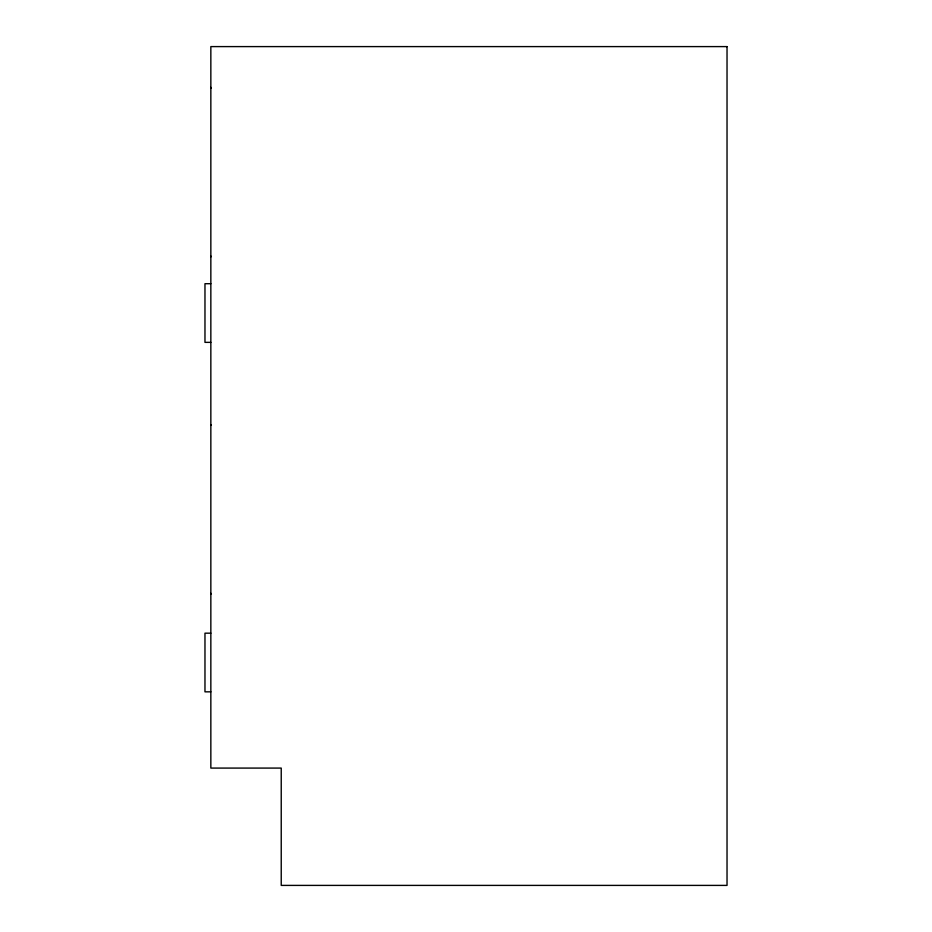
<?xml version="1.0" encoding="UTF-8"?>
<svg xmlns="http://www.w3.org/2000/svg" width="932" height="932" viewBox="0 0 932 932"><rect width="100%" height="100%" fill="white"/><g stroke="black" fill="none" stroke-linecap="round" stroke-linejoin="round"><path stroke-width="1.4" d="M210.842 283.701L204.97 283.701L204.97 342.359L210.842 342.359M210.842 633.178L204.97 633.178L204.97 691.835L210.842 691.835M211.086 256.754A2.202 2.202 0 0 1 210.842 256.009M211.086 88.109A2.202 2.202 0 0 1 210.842 87.363M211.086 425.388A2.202 2.202 0 0 1 210.842 424.643M211.086 594.034A2.202 2.202 0 0 1 210.842 593.288M727.03 46.6L210.842 46.6L210.842 768.084L281.231 768.084L281.231 885.4L727.03 885.4L727.03 46.6"/></g></svg>
